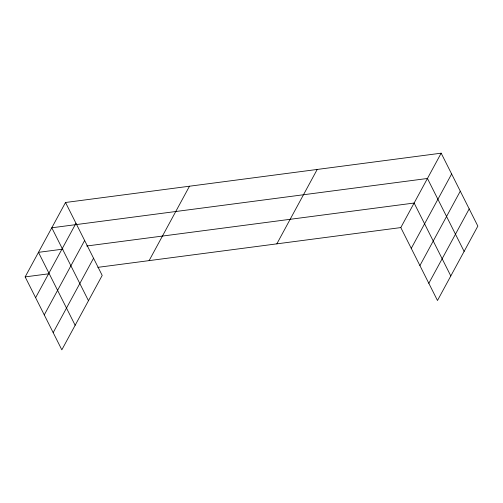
<?xml version="1.0" encoding="UTF-8"?>
<svg xmlns="http://www.w3.org/2000/svg" width="503" height="503" viewBox="0 0 503 503"><rect width="100%" height="100%" fill="white"/><g stroke="black" fill="none" stroke-linecap="round" stroke-linejoin="round"><path stroke-width="0.75" d="M65.522 202.489L102.197 275.418L61.831 349.824L25.15 276.895L65.522 202.489L441.169 153.176L477.85 226.105L437.478 300.511L400.803 227.582L441.169 153.176M35.612 297.694L75.978 223.288M44.264 314.897L84.63 240.491M53.18 332.621L93.545 258.215M149.114 260.623L189.486 186.217M276.839 243.854L317.204 169.448M411.259 248.381L451.631 173.975M419.911 265.584L460.283 191.178M428.826 283.308L469.198 208.902M62.957 249.13L38.473 252.343L75.148 325.271M86.679 246.011L414.126 203.03L450.801 275.958M25.15 276.895L48.873 273.783M97.846 267.351L400.803 227.582M464.124 251.399L427.443 178.477L51.796 227.79L88.471 300.712"/></g></svg>
